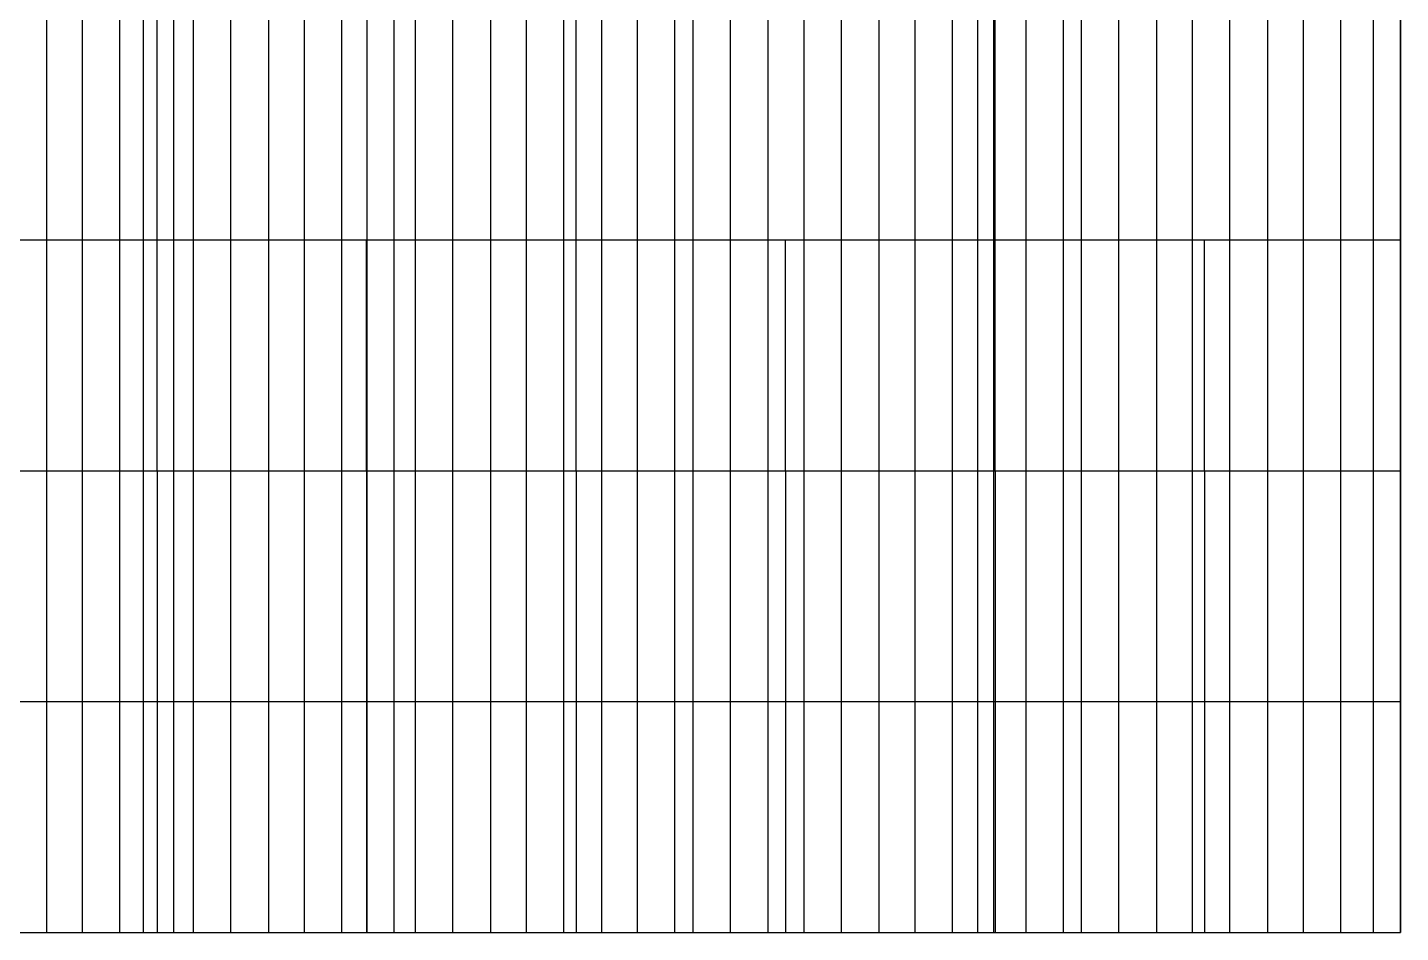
# Model space of a CAD drawing. Extents: x 0 to 304, y 106 to 158.
# Drawn here: x 265.18 to 303.52, y 106 to 131.28 of the extents above; entities that cross this region are included whole.
import ezdxf

# ---------------------------------------------------------------- set-up
doc = ezdxf.new("R2010")
doc.units = 0

msp = doc.modelspace()

# ---------------------------------------------------------------- linework, layer by layer
at = {"layer": 'main_merged'}
for p, q in [((263.85, 125.35, 4.8), (267.9, 125.35, 4.8)), ((263.85, 125.35, 9.6), (267.9, 125.35, 9.6)), ((263.85, 125.35, 14.4), (267.9, 125.35, 14.4)), ((275.55, 125.35, 4.8), (279.6, 125.35, 4.8)), ((275.55, 125.35, 9.6), (279.6, 125.35, 9.6)), ((275.55, 125.35, 14.4), (279.6, 125.35, 14.4)), ((287.25, 125.35, 4.8), (291.3, 125.35, 4.8)), ((287.25, 125.35, 9.6), (291.3, 125.35, 9.6)), ((287.25, 125.35, 14.4), (291.3, 125.35, 14.4)), ((298.95, 125.35, 4.8), (303.525, 125.35, 4.8)), ((298.95, 125.35, 9.6), (303.525, 125.35, 9.6)), ((298.95, 125.35, 14.4), (303.525, 125.35, 14.4)), ((263.85, 118.9, 4.8), (267.9, 118.9, 4.8)), ((263.85, 118.9, 9.6), (267.9, 118.9, 9.6)), ((263.85, 118.9, 14.4), (267.9, 118.9, 14.4)), ((275.55, 118.9, 4.8), (279.6, 118.9, 4.8)), ((275.55, 118.9, 9.6), (279.6, 118.9, 9.6)), ((275.55, 118.9, 14.4), (279.6, 118.9, 14.4)), ((287.25, 118.9, 4.8), (291.3, 118.9, 4.8)), ((287.25, 118.9, 9.6), (291.3, 118.9, 9.6)), ((287.25, 118.9, 14.4), (291.3, 118.9, 14.4)), ((298.95, 118.9, 4.8), (303.525, 118.9, 4.8)), ((298.95, 118.9, 9.6), (303.525, 118.9, 9.6)), ((298.95, 118.9, 14.4), (303.525, 118.9, 14.4)), ((263.85, 112.45, 4.8), (267.9, 112.45, 4.8)), ((263.85, 112.45, 9.6), (267.9, 112.45, 9.6)), ((263.85, 112.45, 14.4), (267.9, 112.45, 14.4)), ((275.55, 112.45, 4.8), (279.6, 112.45, 4.8)), ((275.55, 112.45, 9.6), (279.6, 112.45, 9.6)), ((275.55, 112.45, 14.4), (279.6, 112.45, 14.4)), ((287.25, 112.45, 4.8), (291.3, 112.45, 4.8)), ((287.25, 112.45, 9.6), (291.3, 112.45, 9.6)), ((287.25, 112.45, 14.4), (291.3, 112.45, 14.4)), ((298.95, 112.45, 4.8), (303.525, 112.45, 4.8)), ((298.95, 112.45, 9.6), (303.525, 112.45, 9.6)), ((298.95, 112.45, 14.4), (303.525, 112.45, 14.4)), ((263.85, 106, 4.8), (267.9, 106, 4.8)), ((263.85, 106, 9.6), (267.9, 106, 9.6)), ((263.85, 106, 14.4), (267.9, 106, 14.4)), ((275.55, 106, 4.8), (279.6, 106, 4.8)), ((275.55, 106, 9.6), (279.6, 106, 9.6)), ((275.55, 106, 14.4), (279.6, 106, 14.4)), ((287.25, 106, 4.8), (291.3, 106, 4.8)), ((287.25, 106, 9.6), (291.3, 106, 9.6)), ((287.25, 106, 14.4), (291.3, 106, 14.4)), ((298.95, 106, 4.8), (303.525, 106, 4.8)), ((298.95, 106, 9.6), (303.525, 106, 9.6)), ((298.95, 106, 14.4), (303.525, 106, 14.4))]:
    msp.add_line(p, q, dxfattribs=at)
at = {"layer": 'main_splited'}
for p, q in [((267.9, 125.35, 4.8), (268.8, 125.35, 4.8)), ((267.9, 125.35, 9.6), (268.8, 125.35, 9.6)), ((267.9, 125.35, 14.4), (268.8, 125.35, 14.4)), ((268.8, 125.35, 4.8), (274.65, 125.35, 4.8)), ((268.8, 125.35, 9.6), (274.65, 125.35, 9.6)), ((268.8, 125.35, 14.4), (274.65, 125.35, 14.4)), ((274.65, 125.35, 4.8), (275.55, 125.35, 4.8)), ((274.65, 125.35, 9.6), (275.55, 125.35, 9.6)), ((274.65, 125.35, 14.4), (275.55, 125.35, 14.4)), ((279.6, 125.35, 4.8), (280.5, 125.35, 4.8)), ((279.6, 125.35, 9.6), (280.5, 125.35, 9.6)), ((279.6, 125.35, 14.4), (280.5, 125.35, 14.4)), ((280.5, 125.35, 4.8), (286.35, 125.35, 4.8)), ((280.5, 125.35, 9.6), (286.35, 125.35, 9.6)), ((280.5, 125.35, 14.4), (286.35, 125.35, 14.4)), ((286.35, 125.35, 4.8), (287.25, 125.35, 4.8)), ((286.35, 125.35, 9.6), (287.25, 125.35, 9.6)), ((286.35, 125.35, 14.4), (287.25, 125.35, 14.4)), ((291.3, 125.35, 4.8), (292.2, 125.35, 4.8)), ((291.3, 125.35, 9.6), (292.2, 125.35, 9.6)), ((291.3, 125.35, 14.4), (292.2, 125.35, 14.4)), ((292.2, 125.35, 4.8), (298.05, 125.35, 4.8)), ((292.2, 125.35, 9.6), (298.05, 125.35, 9.6)), ((292.2, 125.35, 14.4), (298.05, 125.35, 14.4)), ((298.05, 125.35, 4.8), (298.95, 125.35, 4.8)), ((298.05, 125.35, 9.6), (298.95, 125.35, 9.6)), ((298.05, 125.35, 14.4), (298.95, 125.35, 14.4)), ((267.9, 118.9, 4.8), (268.8, 118.9, 4.8)), ((267.9, 118.9, 9.6), (268.8, 118.9, 9.6)), ((267.9, 118.9, 14.4), (268.8, 118.9, 14.4)), ((268.8, 118.9, 4.8), (274.65, 118.9, 4.8)), ((268.8, 118.9, 9.6), (274.65, 118.9, 9.6)), ((268.8, 118.9, 14.4), (274.65, 118.9, 14.4)), ((274.65, 118.9, 4.8), (275.55, 118.9, 4.8)), ((274.65, 118.9, 9.6), (275.55, 118.9, 9.6)), ((274.65, 118.9, 14.4), (275.55, 118.9, 14.4)), ((279.6, 118.9, 4.8), (280.5, 118.9, 4.8)), ((279.6, 118.9, 9.6), (280.5, 118.9, 9.6)), ((279.6, 118.9, 14.4), (280.5, 118.9, 14.4)), ((280.5, 118.9, 4.8), (286.35, 118.9, 4.8)), ((280.5, 118.9, 9.6), (286.35, 118.9, 9.6)), ((280.5, 118.9, 14.4), (286.35, 118.9, 14.4)), ((286.35, 118.9, 4.8), (287.25, 118.9, 4.8)), ((286.35, 118.9, 9.6), (287.25, 118.9, 9.6)), ((286.35, 118.9, 14.4), (287.25, 118.9, 14.4)), ((291.3, 118.9, 4.8), (292.2, 118.9, 4.8)), ((291.3, 118.9, 9.6), (292.2, 118.9, 9.6)), ((291.3, 118.9, 14.4), (292.2, 118.9, 14.4)), ((292.2, 118.9, 4.8), (298.05, 118.9, 4.8)), ((292.2, 118.9, 9.6), (298.05, 118.9, 9.6)), ((292.2, 118.9, 14.4), (298.05, 118.9, 14.4)), ((298.05, 118.9, 4.8), (298.95, 118.9, 4.8)), ((298.05, 118.9, 9.6), (298.95, 118.9, 9.6)), ((298.05, 118.9, 14.4), (298.95, 118.9, 14.4)), ((267.9, 112.45, 4.8), (268.8, 112.45, 4.8)), ((267.9, 112.45, 9.6), (268.8, 112.45, 9.6)), ((267.9, 112.45, 14.4), (268.8, 112.45, 14.4)), ((268.8, 112.45, 4.8), (274.65, 112.45, 4.8)), ((268.8, 112.45, 9.6), (274.65, 112.45, 9.6)), ((268.8, 112.45, 14.4), (274.65, 112.45, 14.4)), ((274.65, 112.45, 4.8), (275.55, 112.45, 4.8)), ((274.65, 112.45, 9.6), (275.55, 112.45, 9.6)), ((274.65, 112.45, 14.4), (275.55, 112.45, 14.4)), ((279.6, 112.45, 4.8), (280.5, 112.45, 4.8)), ((279.6, 112.45, 9.6), (280.5, 112.45, 9.6)), ((279.6, 112.45, 14.4), (280.5, 112.45, 14.4)), ((280.5, 112.45, 4.8), (286.35, 112.45, 4.8)), ((280.5, 112.45, 9.6), (286.35, 112.45, 9.6)), ((280.5, 112.45, 14.4), (286.35, 112.45, 14.4)), ((286.35, 112.45, 4.8), (287.25, 112.45, 4.8)), ((286.35, 112.45, 9.6), (287.25, 112.45, 9.6)), ((286.35, 112.45, 14.4), (287.25, 112.45, 14.4)), ((291.3, 112.45, 4.8), (292.2, 112.45, 4.8)), ((291.3, 112.45, 9.6), (292.2, 112.45, 9.6)), ((291.3, 112.45, 14.4), (292.2, 112.45, 14.4)), ((292.2, 112.45, 4.8), (298.05, 112.45, 4.8)), ((292.2, 112.45, 9.6), (298.05, 112.45, 9.6)), ((292.2, 112.45, 14.4), (298.05, 112.45, 14.4)), ((298.05, 112.45, 4.8), (298.95, 112.45, 4.8)), ((298.05, 112.45, 9.6), (298.95, 112.45, 9.6)), ((298.05, 112.45, 14.4), (298.95, 112.45, 14.4)), ((267.9, 106, 4.8), (268.8, 106, 4.8)), ((267.9, 106, 9.6), (268.8, 106, 9.6)), ((267.9, 106, 14.4), (268.8, 106, 14.4)), ((268.8, 106, 4.8), (274.65, 106, 4.8)), ((268.8, 106, 9.6), (274.65, 106, 9.6)), ((268.8, 106, 14.4), (274.65, 106, 14.4)), ((274.65, 106, 4.8), (275.55, 106, 4.8)), ((274.65, 106, 9.6), (275.55, 106, 9.6)), ((274.65, 106, 14.4), (275.55, 106, 14.4)), ((279.6, 106, 4.8), (280.5, 106, 4.8)), ((279.6, 106, 9.6), (280.5, 106, 9.6)), ((279.6, 106, 14.4), (280.5, 106, 14.4)), ((280.5, 106, 4.8), (286.35, 106, 4.8)), ((280.5, 106, 9.6), (286.35, 106, 9.6)), ((280.5, 106, 14.4), (286.35, 106, 14.4)), ((286.35, 106, 4.8), (287.25, 106, 4.8)), ((286.35, 106, 9.6), (287.25, 106, 9.6)), ((286.35, 106, 14.4), (287.25, 106, 14.4)), ((291.3, 106, 4.8), (292.2, 106, 4.8)), ((291.3, 106, 9.6), (292.2, 106, 9.6)), ((291.3, 106, 14.4), (292.2, 106, 14.4)), ((292.2, 106, 4.8), (298.05, 106, 4.8)), ((292.2, 106, 9.6), (298.05, 106, 9.6)), ((292.2, 106, 14.4), (298.05, 106, 14.4)), ((298.05, 106, 4.8), (298.95, 106, 4.8)), ((298.05, 106, 9.6), (298.95, 106, 9.6)), ((298.05, 106, 14.4), (298.95, 106, 14.4))]:
    msp.add_line(p, q, dxfattribs=at)
at = {"layer": 'RRO 200x300x6'}
for p, q in [((268.8, 125.35), (268.8, 125.35, 4.8)), ((268.8, 125.35, 4.8), (268.8, 125.35, 9.6)), ((268.8, 125.35, 9.6), (268.8, 125.35, 14.4)), ((274.65, 125.35), (274.65, 125.35, 4.8)), ((274.65, 125.35, 4.8), (274.65, 125.35, 9.6)), ((274.65, 125.35, 9.6), (274.65, 125.35, 14.4)), ((280.5, 125.35), (280.5, 125.35, 4.8)), ((280.5, 125.35, 4.8), (280.5, 125.35, 9.6)), ((280.5, 125.35, 9.6), (280.5, 125.35, 14.4)), ((286.35, 125.35), (286.35, 125.35, 4.8)), ((286.35, 125.35, 4.8), (286.35, 125.35, 9.6)), ((286.35, 125.35, 9.6), (286.35, 125.35, 14.4)), ((292.2, 125.35), (292.2, 125.35, 4.8)), ((292.2, 125.35, 4.8), (292.2, 125.35, 9.6)), ((292.2, 125.35, 9.6), (292.2, 125.35, 14.4)), ((298.05, 125.35), (298.05, 125.35, 4.8)), ((298.05, 125.35, 4.8), (298.05, 125.35, 9.6)), ((298.05, 125.35, 9.6), (298.05, 125.35, 14.4)), ((268.8, 118.9), (268.8, 118.9, 4.8)), ((268.8, 118.9, 4.8), (268.8, 118.9, 9.6)), ((268.8, 118.9, 9.6), (268.8, 118.9, 14.4)), ((274.65, 118.9), (274.65, 118.9, 4.8)), ((274.65, 118.9, 4.8), (274.65, 118.9, 9.6)), ((274.65, 118.9, 9.6), (274.65, 118.9, 14.4)), ((280.5, 118.9), (280.5, 118.9, 4.8)), ((280.5, 118.9, 4.8), (280.5, 118.9, 9.6)), ((280.5, 118.9, 9.6), (280.5, 118.9, 14.4)), ((286.35, 118.9), (286.35, 118.9, 4.8)), ((286.35, 118.9, 4.8), (286.35, 118.9, 9.6)), ((286.35, 118.9, 9.6), (286.35, 118.9, 14.4)), ((292.2, 118.9), (292.2, 118.9, 4.8)), ((292.2, 118.9, 4.8), (292.2, 118.9, 9.6)), ((292.2, 118.9, 9.6), (292.2, 118.9, 14.4)), ((298.05, 118.9), (298.05, 118.9, 4.8)), ((298.05, 118.9, 4.8), (298.05, 118.9, 9.6)), ((298.05, 118.9, 9.6), (298.05, 118.9, 14.4)), ((268.8, 112.45), (268.8, 112.45, 4.8)), ((268.8, 112.45, 4.8), (268.8, 112.45, 9.6)), ((268.8, 112.45, 9.6), (268.8, 112.45, 14.4)), ((274.65, 112.45), (274.65, 112.45, 4.8)), ((274.65, 112.45, 4.8), (274.65, 112.45, 9.6)), ((274.65, 112.45, 9.6), (274.65, 112.45, 14.4)), ((280.5, 112.45), (280.5, 112.45, 4.8)), ((280.5, 112.45, 4.8), (280.5, 112.45, 9.6)), ((280.5, 112.45, 9.6), (280.5, 112.45, 14.4)), ((286.35, 112.45), (286.35, 112.45, 4.8)), ((286.35, 112.45, 4.8), (286.35, 112.45, 9.6)), ((286.35, 112.45, 9.6), (286.35, 112.45, 14.4)), ((292.2, 112.45), (292.2, 112.45, 4.8)), ((292.2, 112.45, 4.8), (292.2, 112.45, 9.6)), ((292.2, 112.45, 9.6), (292.2, 112.45, 14.4)), ((298.05, 112.45), (298.05, 112.45, 4.8)), ((298.05, 112.45, 4.8), (298.05, 112.45, 9.6)), ((298.05, 112.45, 9.6), (298.05, 112.45, 14.4)), ((268.8, 106), (268.8, 106, 4.8)), ((268.8, 106, 4.8), (268.8, 106, 9.6)), ((268.8, 106, 9.6), (268.8, 106, 14.4)), ((274.65, 106), (274.65, 106, 4.8)), ((274.65, 106, 4.8), (274.65, 106, 9.6)), ((274.65, 106, 9.6), (274.65, 106, 14.4)), ((280.5, 106), (280.5, 106, 4.8)), ((280.5, 106, 4.8), (280.5, 106, 9.6)), ((280.5, 106, 9.6), (280.5, 106, 14.4)), ((286.35, 106), (286.35, 106, 4.8)), ((286.35, 106, 4.8), (286.35, 106, 9.6)), ((286.35, 106, 9.6), (286.35, 106, 14.4)), ((292.2, 106), (292.2, 106, 4.8)), ((292.2, 106, 4.8), (292.2, 106, 9.6)), ((292.2, 106, 9.6), (292.2, 106, 14.4)), ((298.05, 106), (298.05, 106, 4.8)), ((298.05, 106, 4.8), (298.05, 106, 9.6)), ((298.05, 106, 9.6), (298.05, 106, 14.4))]:
    msp.add_line(p, q, dxfattribs=at)
at = {"layer": 'RRO200x200x6'}
for p, q in [((303.525, 125.35), (303.525, 125.35, 4.8)), ((303.525, 125.35, 4.8), (303.525, 125.35, 9.6)), ((303.525, 125.35, 9.6), (303.525, 125.35, 14.4)), ((303.525, 118.9), (303.525, 118.9, 4.8)), ((303.525, 118.9, 4.8), (303.525, 118.9, 9.6)), ((303.525, 118.9, 9.6), (303.525, 118.9, 14.4)), ((303.525, 112.45), (303.525, 112.45, 4.8)), ((303.525, 112.45, 4.8), (303.525, 112.45, 9.6)), ((303.525, 112.45, 9.6), (303.525, 112.45, 14.4)), ((303.525, 106), (303.525, 106, 4.8)), ((303.525, 106, 4.8), (303.525, 106, 9.6)), ((303.525, 106, 9.6), (303.525, 106, 14.4))]:
    msp.add_line(p, q, dxfattribs=at)
at = {"layer": 'secondary'}
for p, q in [((265.71, 131.8, 4.8), (265.71, 125.35, 4.8)), ((265.71, 131.8, 9.6), (265.71, 125.35, 9.6)), ((265.71, 131.8, 14.4), (265.71, 125.35, 14.4)), ((266.71, 131.8, 4.8), (266.71, 125.35, 4.8)), ((266.71, 131.8, 9.6), (266.71, 125.35, 9.6)), ((266.71, 131.8, 14.4), (266.71, 125.35, 14.4)), ((267.75, 131.8, 4.8), (267.75, 125.35, 4.8)), ((267.75, 131.8, 9.6), (267.75, 125.35, 9.6)), ((267.75, 131.8, 14.4), (267.75, 125.35, 14.4)), ((268.41, 131.8, 4.8), (268.41, 125.35, 4.8)), ((268.41, 131.8, 9.6), (268.41, 125.35, 9.6)), ((268.41, 131.8, 14.4), (268.41, 125.35, 14.4)), ((269.26, 131.8, 4.8), (269.26, 125.35, 4.8)), ((269.26, 131.8, 9.6), (269.26, 125.35, 9.6)), ((269.26, 131.8, 14.4), (269.26, 125.35, 14.4)), ((269.81, 131.8, 4.8), (269.81, 125.35, 4.8)), ((269.81, 131.8, 9.6), (269.81, 125.35, 9.6)), ((269.81, 131.8, 14.4), (269.81, 125.35, 14.4)), ((270.85, 131.8, 4.8), (270.85, 125.35, 4.8)), ((270.85, 131.8, 9.6), (270.85, 125.35, 9.6)), ((270.85, 131.8, 14.4), (270.85, 125.35, 14.4)), ((271.91, 131.8, 4.8), (271.91, 125.35, 4.8)), ((271.91, 131.8, 9.6), (271.91, 125.35, 9.6)), ((271.91, 131.8, 14.4), (271.91, 125.35, 14.4)), ((272.91, 131.8, 4.8), (272.91, 125.35, 4.8)), ((272.91, 131.8, 9.6), (272.91, 125.35, 9.6)), ((272.91, 131.8, 14.4), (272.91, 125.35, 14.4)), ((273.95, 131.8, 4.8), (273.95, 125.35, 4.8)), ((273.95, 131.8, 9.6), (273.95, 125.35, 9.6)), ((273.95, 131.8, 14.4), (273.95, 125.35, 14.4)), ((274.66, 131.8, 4.8), (274.66, 125.35, 4.8)), ((274.66, 131.8, 9.6), (274.66, 125.35, 9.6)), ((274.66, 131.8, 14.4), (274.66, 125.35, 14.4)), ((275.41, 131.8, 4.8), (275.41, 125.35, 4.8)), ((275.41, 131.8, 9.6), (275.41, 125.35, 9.6)), ((275.41, 131.8, 14.4), (275.41, 125.35, 14.4)), ((276.01, 131.8, 4.8), (276.01, 125.35, 4.8)), ((276.01, 131.8, 9.6), (276.01, 125.35, 9.6)), ((276.01, 131.8, 14.4), (276.01, 125.35, 14.4)), ((277.05, 131.8, 4.8), (277.05, 125.35, 4.8)), ((277.05, 131.8, 9.6), (277.05, 125.35, 9.6)), ((277.05, 131.8, 14.4), (277.05, 125.35, 14.4)), ((278.11, 131.8, 4.8), (278.11, 125.35, 4.8)), ((278.11, 131.8, 9.6), (278.11, 125.35, 9.6)), ((278.11, 131.8, 14.4), (278.11, 125.35, 14.4)), ((279.11, 131.8, 4.8), (279.11, 125.35, 4.8)), ((279.11, 131.8, 9.6), (279.11, 125.35, 9.6)), ((279.11, 131.8, 14.4), (279.11, 125.35, 14.4)), ((280.15, 131.8, 4.8), (280.15, 125.35, 4.8)), ((280.15, 131.8, 9.6), (280.15, 125.35, 9.6)), ((280.15, 131.8, 14.4), (280.15, 125.35, 14.4)), ((281.21, 131.8, 4.8), (281.21, 125.35, 4.8)), ((281.21, 131.8, 9.6), (281.21, 125.35, 9.6)), ((281.21, 131.8, 14.4), (281.21, 125.35, 14.4)), ((282.21, 131.8, 4.8), (282.21, 125.35, 4.8)), ((282.21, 131.8, 9.6), (282.21, 125.35, 9.6)), ((282.21, 131.8, 14.4), (282.21, 125.35, 14.4)), ((283.25, 131.8, 4.8), (283.25, 125.35, 4.8)), ((283.25, 131.8, 9.6), (283.25, 125.35, 9.6)), ((283.25, 131.8, 14.4), (283.25, 125.35, 14.4)), ((283.76, 131.8, 4.8), (283.76, 125.35, 4.8)), ((283.76, 131.8, 9.6), (283.76, 125.35, 9.6)), ((283.76, 131.8, 14.4), (283.76, 125.35, 14.4)), ((284.8, 131.8, 4.8), (284.8, 125.35, 4.8)), ((284.8, 131.8, 9.6), (284.8, 125.35, 9.6)), ((284.8, 131.8, 14.4), (284.8, 125.35, 14.4)), ((285.86, 131.8, 4.8), (285.86, 125.35, 4.8)), ((285.86, 131.8, 9.6), (285.86, 125.35, 9.6)), ((285.86, 131.8, 14.4), (285.86, 125.35, 14.4)), ((286.86, 131.8, 4.8), (286.86, 125.35, 4.8)), ((286.86, 131.8, 9.6), (286.86, 125.35, 9.6)), ((286.86, 131.8, 14.4), (286.86, 125.35, 14.4)), ((287.9, 131.8, 4.8), (287.9, 125.35, 4.8)), ((287.9, 131.8, 9.6), (287.9, 125.35, 9.6)), ((287.9, 131.8, 14.4), (287.9, 125.35, 14.4)), ((288.96, 131.8, 4.8), (288.96, 125.35, 4.8)), ((288.96, 131.8, 9.6), (288.96, 125.35, 9.6)), ((288.96, 131.8, 14.4), (288.96, 125.35, 14.4)), ((289.96, 131.8, 4.8), (289.96, 125.35, 4.8)), ((289.96, 131.8, 9.6), (289.96, 125.35, 9.6)), ((289.96, 131.8, 14.4), (289.96, 125.35, 14.4)), ((291, 131.8, 4.8), (291, 125.35, 4.8)), ((291, 131.8, 9.6), (291, 125.35, 9.6)), ((291, 131.8, 14.4), (291, 125.35, 14.4)), ((291.71, 131.8, 4.8), (291.71, 125.35, 4.8)), ((291.71, 131.8, 9.6), (291.71, 125.35, 9.6)), ((291.71, 131.8, 14.4), (291.71, 125.35, 14.4)), ((292.16, 131.8, 4.8), (292.16, 125.35, 4.8)), ((292.16, 131.8, 9.6), (292.16, 125.35, 9.6)), ((292.16, 131.8, 14.4), (292.16, 125.35, 14.4)), ((293.06, 131.8, 4.8), (293.06, 125.35, 4.8)), ((293.06, 131.8, 9.6), (293.06, 125.35, 9.6)), ((293.06, 131.8, 14.4), (293.06, 125.35, 14.4)), ((294.1, 131.8, 4.8), (294.1, 125.35, 4.8)), ((294.1, 131.8, 9.6), (294.1, 125.35, 9.6)), ((294.1, 131.8, 14.4), (294.1, 125.35, 14.4)), ((294.61, 131.8, 4.8), (294.61, 125.35, 4.8)), ((294.61, 131.8, 9.6), (294.61, 125.35, 9.6)), ((294.61, 131.8, 14.4), (294.61, 125.35, 14.4)), ((295.65, 131.8, 4.8), (295.65, 125.35, 4.8)), ((295.65, 131.8, 9.6), (295.65, 125.35, 9.6)), ((295.65, 131.8, 14.4), (295.65, 125.35, 14.4)), ((296.71, 131.8, 4.8), (296.71, 125.35, 4.8)), ((296.71, 131.8, 9.6), (296.71, 125.35, 9.6)), ((296.71, 131.8, 14.4), (296.71, 125.35, 14.4)), ((297.71, 131.8, 4.8), (297.71, 125.35, 4.8)), ((297.71, 131.8, 9.6), (297.71, 125.35, 9.6)), ((297.71, 131.8, 14.4), (297.71, 125.35, 14.4)), ((298.75, 131.8, 4.8), (298.75, 125.35, 4.8)), ((298.75, 131.8, 9.6), (298.75, 125.35, 9.6)), ((298.75, 131.8, 14.4), (298.75, 125.35, 14.4)), ((299.81, 131.8, 4.8), (299.81, 125.35, 4.8)), ((299.81, 131.8, 9.6), (299.81, 125.35, 9.6)), ((299.81, 131.8, 14.4), (299.81, 125.35, 14.4)), ((300.81, 131.8, 4.8), (300.81, 125.35, 4.8)), ((300.81, 131.8, 9.6), (300.81, 125.35, 9.6)), ((300.81, 131.8, 14.4), (300.81, 125.35, 14.4)), ((301.85, 131.8, 4.8), (301.85, 125.35, 4.8)), ((301.85, 131.8, 9.6), (301.85, 125.35, 9.6)), ((301.85, 131.8, 14.4), (301.85, 125.35, 14.4)), ((302.76, 131.8, 4.8), (302.76, 125.35, 4.8)), ((302.76, 131.8, 9.6), (302.76, 125.35, 9.6)), ((302.76, 131.8, 14.4), (302.76, 125.35, 14.4)), ((303.525, 131.8, 4.8), (303.525, 125.35, 4.8)), ((303.525, 131.8, 9.6), (303.525, 125.35, 9.6)), ((303.525, 131.8, 14.4), (303.525, 125.35, 14.4)), ((265.71, 125.35, 4.8), (265.71, 118.9, 4.8)), ((265.71, 125.35, 9.6), (265.71, 118.9, 9.6)), ((265.71, 125.35, 14.4), (265.71, 118.9, 14.4)), ((266.71, 125.35, 4.8), (266.71, 118.9, 4.8)), ((266.71, 125.35, 9.6), (266.71, 118.9, 9.6)), ((266.71, 125.35, 14.4), (266.71, 118.9, 14.4)), ((267.75, 125.35, 4.8), (267.75, 118.9, 4.8)), ((267.75, 125.35, 9.6), (267.75, 118.9, 9.6)), ((267.75, 125.35, 14.4), (267.75, 118.9, 14.4)), ((268.41, 125.35, 4.8), (268.41, 118.9, 4.8)), ((268.41, 125.35, 9.6), (268.41, 118.9, 9.6)), ((268.41, 125.35, 14.4), (268.41, 118.9, 14.4)), ((269.26, 125.35, 4.8), (269.26, 118.9, 4.8)), ((269.26, 125.35, 9.6), (269.26, 118.9, 9.6)), ((269.26, 125.35, 14.4), (269.26, 118.9, 14.4)), ((269.81, 125.35, 4.8), (269.81, 118.9, 4.8)), ((269.81, 125.35, 9.6), (269.81, 118.9, 9.6)), ((269.81, 125.35, 14.4), (269.81, 118.9, 14.4)), ((270.85, 125.35, 4.8), (270.85, 118.9, 4.8)), ((270.85, 125.35, 9.6), (270.85, 118.9, 9.6)), ((270.85, 125.35, 14.4), (270.85, 118.9, 14.4)), ((271.91, 125.35, 4.8), (271.91, 118.9, 4.8)), ((271.91, 125.35, 9.6), (271.91, 118.9, 9.6)), ((271.91, 125.35, 14.4), (271.91, 118.9, 14.4)), ((272.91, 125.35, 4.8), (272.91, 118.9, 4.8)), ((272.91, 125.35, 9.6), (272.91, 118.9, 9.6)), ((272.91, 125.35, 14.4), (272.91, 118.9, 14.4)), ((273.95, 125.35, 4.8), (273.95, 118.9, 4.8)), ((273.95, 125.35, 9.6), (273.95, 118.9, 9.6)), ((273.95, 125.35, 14.4), (273.95, 118.9, 14.4)), ((274.66, 125.35, 4.8), (274.66, 118.9, 4.8)), ((274.66, 125.35, 9.6), (274.66, 118.9, 9.6)), ((274.66, 125.35, 14.4), (274.66, 118.9, 14.4)), ((275.41, 125.35, 4.8), (275.41, 118.9, 4.8)), ((275.41, 125.35, 9.6), (275.41, 118.9, 9.6)), ((275.41, 125.35, 14.4), (275.41, 118.9, 14.4)), ((276.01, 125.35, 4.8), (276.01, 118.9, 4.8)), ((276.01, 125.35, 9.6), (276.01, 118.9, 9.6)), ((276.01, 125.35, 14.4), (276.01, 118.9, 14.4)), ((277.05, 125.35, 4.8), (277.05, 118.9, 4.8)), ((277.05, 125.35, 9.6), (277.05, 118.9, 9.6)), ((277.05, 125.35, 14.4), (277.05, 118.9, 14.4)), ((278.11, 125.35, 4.8), (278.11, 118.9, 4.8)), ((278.11, 125.35, 9.6), (278.11, 118.9, 9.6)), ((278.11, 125.35, 14.4), (278.11, 118.9, 14.4)), ((279.11, 125.35, 4.8), (279.11, 118.9, 4.8)), ((279.11, 125.35, 9.6), (279.11, 118.9, 9.6)), ((279.11, 125.35, 14.4), (279.11, 118.9, 14.4)), ((280.15, 125.35, 4.8), (280.15, 118.9, 4.8)), ((280.15, 125.35, 9.6), (280.15, 118.9, 9.6)), ((280.15, 125.35, 14.4), (280.15, 118.9, 14.4)), ((281.21, 125.35, 4.8), (281.21, 118.9, 4.8)), ((281.21, 125.35, 9.6), (281.21, 118.9, 9.6)), ((281.21, 125.35, 14.4), (281.21, 118.9, 14.4)), ((282.21, 125.35, 4.8), (282.21, 118.9, 4.8)), ((282.21, 125.35, 9.6), (282.21, 118.9, 9.6)), ((282.21, 125.35, 14.4), (282.21, 118.9, 14.4)), ((283.25, 125.35, 4.8), (283.25, 118.9, 4.8)), ((283.25, 125.35, 9.6), (283.25, 118.9, 9.6)), ((283.25, 125.35, 14.4), (283.25, 118.9, 14.4)), ((283.76, 125.35, 4.8), (283.76, 118.9, 4.8)), ((283.76, 125.35, 9.6), (283.76, 118.9, 9.6)), ((283.76, 125.35, 14.4), (283.76, 118.9, 14.4)), ((284.8, 125.35, 4.8), (284.8, 118.9, 4.8)), ((284.8, 125.35, 9.6), (284.8, 118.9, 9.6)), ((284.8, 125.35, 14.4), (284.8, 118.9, 14.4)), ((285.86, 125.35, 4.8), (285.86, 118.9, 4.8)), ((285.86, 125.35, 9.6), (285.86, 118.9, 9.6)), ((285.86, 125.35, 14.4), (285.86, 118.9, 14.4)), ((286.86, 125.35, 4.8), (286.86, 118.9, 4.8)), ((286.86, 125.35, 9.6), (286.86, 118.9, 9.6)), ((286.86, 125.35, 14.4), (286.86, 118.9, 14.4)), ((287.9, 125.35, 4.8), (287.9, 118.9, 4.8)), ((287.9, 125.35, 9.6), (287.9, 118.9, 9.6)), ((287.9, 125.35, 14.4), (287.9, 118.9, 14.4)), ((288.96, 125.35, 4.8), (288.96, 118.9, 4.8)), ((288.96, 125.35, 9.6), (288.96, 118.9, 9.6)), ((288.96, 125.35, 14.4), (288.96, 118.9, 14.4)), ((289.96, 125.35, 4.8), (289.96, 118.9, 4.8)), ((289.96, 125.35, 9.6), (289.96, 118.9, 9.6)), ((289.96, 125.35, 14.4), (289.96, 118.9, 14.4)), ((291, 125.35, 4.8), (291, 118.9, 4.8)), ((291, 125.35, 9.6), (291, 118.9, 9.6)), ((291, 125.35, 14.4), (291, 118.9, 14.4)), ((291.71, 125.35, 4.8), (291.71, 118.9, 4.8)), ((291.71, 125.35, 9.6), (291.71, 118.9, 9.6)), ((291.71, 125.35, 14.4), (291.71, 118.9, 14.4)), ((292.16, 125.35, 4.8), (292.16, 118.9, 4.8)), ((292.16, 125.35, 9.6), (292.16, 118.9, 9.6)), ((292.16, 125.35, 14.4), (292.16, 118.9, 14.4)), ((293.06, 125.35, 4.8), (293.06, 118.9, 4.8)), ((293.06, 125.35, 9.6), (293.06, 118.9, 9.6)), ((293.06, 125.35, 14.4), (293.06, 118.9, 14.4)), ((294.1, 125.35, 4.8), (294.1, 118.9, 4.8)), ((294.1, 125.35, 9.6), (294.1, 118.9, 9.6)), ((294.1, 125.35, 14.4), (294.1, 118.9, 14.4)), ((294.61, 125.35, 4.8), (294.61, 118.9, 4.8)), ((294.61, 125.35, 9.6), (294.61, 118.9, 9.6)), ((294.61, 125.35, 14.4), (294.61, 118.9, 14.4)), ((295.65, 125.35, 4.8), (295.65, 118.9, 4.8)), ((295.65, 125.35, 9.6), (295.65, 118.9, 9.6)), ((295.65, 125.35, 14.4), (295.65, 118.9, 14.4)), ((296.71, 125.35, 4.8), (296.71, 118.9, 4.8)), ((296.71, 125.35, 9.6), (296.71, 118.9, 9.6)), ((296.71, 125.35, 14.4), (296.71, 118.9, 14.4)), ((297.71, 125.35, 4.8), (297.71, 118.9, 4.8)), ((297.71, 125.35, 9.6), (297.71, 118.9, 9.6)), ((297.71, 125.35, 14.4), (297.71, 118.9, 14.4)), ((298.75, 125.35, 4.8), (298.75, 118.9, 4.8)), ((298.75, 125.35, 9.6), (298.75, 118.9, 9.6)), ((298.75, 125.35, 14.4), (298.75, 118.9, 14.4)), ((299.81, 125.35, 4.8), (299.81, 118.9, 4.8)), ((299.81, 125.35, 9.6), (299.81, 118.9, 9.6)), ((299.81, 125.35, 14.4), (299.81, 118.9, 14.4)), ((300.81, 125.35, 4.8), (300.81, 118.9, 4.8)), ((300.81, 125.35, 9.6), (300.81, 118.9, 9.6)), ((300.81, 125.35, 14.4), (300.81, 118.9, 14.4)), ((301.85, 125.35, 4.8), (301.85, 118.9, 4.8)), ((301.85, 125.35, 9.6), (301.85, 118.9, 9.6)), ((301.85, 125.35, 14.4), (301.85, 118.9, 14.4)), ((302.76, 125.35, 4.8), (302.76, 118.9, 4.8)), ((302.76, 125.35, 9.6), (302.76, 118.9, 9.6)), ((302.76, 125.35, 14.4), (302.76, 118.9, 14.4)), ((303.525, 125.35, 4.8), (303.525, 118.9, 4.8)), ((303.525, 125.35, 9.6), (303.525, 118.9, 9.6)), ((303.525, 125.35, 14.4), (303.525, 118.9, 14.4)), ((265.71, 118.9, 4.8), (265.71, 112.45, 4.8)), ((265.71, 118.9, 9.6), (265.71, 112.45, 9.6)), ((265.71, 118.9, 14.4), (265.71, 112.45, 14.4)), ((266.71, 118.9, 4.8), (266.71, 112.45, 4.8)), ((266.71, 118.9, 9.6), (266.71, 112.45, 9.6)), ((266.71, 118.9, 14.4), (266.71, 112.45, 14.4)), ((267.75, 118.9, 4.8), (267.75, 112.45, 4.8)), ((267.75, 118.9, 9.6), (267.75, 112.45, 9.6)), ((267.75, 118.9, 14.4), (267.75, 112.45, 14.4)), ((268.41, 118.9, 4.8), (268.41, 112.45, 4.8)), ((268.41, 118.9, 9.6), (268.41, 112.45, 9.6)), ((268.41, 118.9, 14.4), (268.41, 112.45, 14.4)), ((269.26, 118.9, 4.8), (269.26, 112.45, 4.8)), ((269.26, 118.9, 9.6), (269.26, 112.45, 9.6)), ((269.26, 118.9, 14.4), (269.26, 112.45, 14.4)), ((269.81, 118.9, 4.8), (269.81, 112.45, 4.8)), ((269.81, 118.9, 9.6), (269.81, 112.45, 9.6)), ((269.81, 118.9, 14.4), (269.81, 112.45, 14.4)), ((270.85, 118.9, 4.8), (270.85, 112.45, 4.8)), ((270.85, 118.9, 9.6), (270.85, 112.45, 9.6)), ((270.85, 118.9, 14.4), (270.85, 112.45, 14.4)), ((271.91, 118.9, 4.8), (271.91, 112.45, 4.8)), ((271.91, 118.9, 9.6), (271.91, 112.45, 9.6)), ((271.91, 118.9, 14.4), (271.91, 112.45, 14.4)), ((272.91, 118.9, 4.8), (272.91, 112.45, 4.8)), ((272.91, 118.9, 9.6), (272.91, 112.45, 9.6)), ((272.91, 118.9, 14.4), (272.91, 112.45, 14.4)), ((273.95, 118.9, 4.8), (273.95, 112.45, 4.8)), ((273.95, 118.9, 9.6), (273.95, 112.45, 9.6)), ((273.95, 118.9, 14.4), (273.95, 112.45, 14.4)), ((274.66, 118.9, 4.8), (274.66, 112.45, 4.8)), ((274.66, 118.9, 9.6), (274.66, 112.45, 9.6)), ((274.66, 118.9, 14.4), (274.66, 112.45, 14.4)), ((275.41, 118.9, 4.8), (275.41, 112.45, 4.8)), ((275.41, 118.9, 9.6), (275.41, 112.45, 9.6)), ((275.41, 118.9, 14.4), (275.41, 112.45, 14.4)), ((276.01, 118.9, 4.8), (276.01, 112.45, 4.8)), ((276.01, 118.9, 9.6), (276.01, 112.45, 9.6)), ((276.01, 118.9, 14.4), (276.01, 112.45, 14.4)), ((277.05, 118.9, 4.8), (277.05, 112.45, 4.8)), ((277.05, 118.9, 9.6), (277.05, 112.45, 9.6)), ((277.05, 118.9, 14.4), (277.05, 112.45, 14.4)), ((278.11, 118.9, 4.8), (278.11, 112.45, 4.8)), ((278.11, 118.9, 9.6), (278.11, 112.45, 9.6)), ((278.11, 118.9, 14.4), (278.11, 112.45, 14.4)), ((279.11, 118.9, 4.8), (279.11, 112.45, 4.8)), ((279.11, 118.9, 9.6), (279.11, 112.45, 9.6)), ((279.11, 118.9, 14.4), (279.11, 112.45, 14.4)), ((280.15, 118.9, 4.8), (280.15, 112.45, 4.8)), ((280.15, 118.9, 9.6), (280.15, 112.45, 9.6)), ((280.15, 118.9, 14.4), (280.15, 112.45, 14.4)), ((281.21, 118.9, 4.8), (281.21, 112.45, 4.8)), ((281.21, 118.9, 9.6), (281.21, 112.45, 9.6)), ((281.21, 118.9, 14.4), (281.21, 112.45, 14.4)), ((282.21, 118.9, 4.8), (282.21, 112.45, 4.8)), ((282.21, 118.9, 9.6), (282.21, 112.45, 9.6)), ((282.21, 118.9, 14.4), (282.21, 112.45, 14.4)), ((283.25, 118.9, 4.8), (283.25, 112.45, 4.8)), ((283.25, 118.9, 9.6), (283.25, 112.45, 9.6)), ((283.25, 118.9, 14.4), (283.25, 112.45, 14.4)), ((283.76, 118.9, 4.8), (283.76, 112.45, 4.8)), ((283.76, 118.9, 9.6), (283.76, 112.45, 9.6)), ((283.76, 118.9, 14.4), (283.76, 112.45, 14.4)), ((284.8, 118.9, 4.8), (284.8, 112.45, 4.8)), ((284.8, 118.9, 9.6), (284.8, 112.45, 9.6)), ((284.8, 118.9, 14.4), (284.8, 112.45, 14.4)), ((285.86, 118.9, 4.8), (285.86, 112.45, 4.8)), ((285.86, 118.9, 9.6), (285.86, 112.45, 9.6)), ((285.86, 118.9, 14.4), (285.86, 112.45, 14.4)), ((286.86, 118.9, 4.8), (286.86, 112.45, 4.8)), ((286.86, 118.9, 9.6), (286.86, 112.45, 9.6)), ((286.86, 118.9, 14.4), (286.86, 112.45, 14.4)), ((287.9, 118.9, 4.8), (287.9, 112.45, 4.8)), ((287.9, 118.9, 9.6), (287.9, 112.45, 9.6)), ((287.9, 118.9, 14.4), (287.9, 112.45, 14.4)), ((288.96, 118.9, 4.8), (288.96, 112.45, 4.8)), ((288.96, 118.9, 9.6), (288.96, 112.45, 9.6)), ((288.96, 118.9, 14.4), (288.96, 112.45, 14.4)), ((289.96, 118.9, 4.8), (289.96, 112.45, 4.8)), ((289.96, 118.9, 9.6), (289.96, 112.45, 9.6)), ((289.96, 118.9, 14.4), (289.96, 112.45, 14.4)), ((291, 118.9, 4.8), (291, 112.45, 4.8)), ((291, 118.9, 9.6), (291, 112.45, 9.6)), ((291, 118.9, 14.4), (291, 112.45, 14.4)), ((291.71, 118.9, 4.8), (291.71, 112.45, 4.8)), ((291.71, 118.9, 9.6), (291.71, 112.45, 9.6)), ((291.71, 118.9, 14.4), (291.71, 112.45, 14.4)), ((292.16, 118.9, 4.8), (292.16, 112.45, 4.8)), ((292.16, 118.9, 9.6), (292.16, 112.45, 9.6)), ((292.16, 118.9, 14.4), (292.16, 112.45, 14.4)), ((293.06, 118.9, 4.8), (293.06, 112.45, 4.8)), ((293.06, 118.9, 9.6), (293.06, 112.45, 9.6)), ((293.06, 118.9, 14.4), (293.06, 112.45, 14.4)), ((294.1, 118.9, 4.8), (294.1, 112.45, 4.8)), ((294.1, 118.9, 9.6), (294.1, 112.45, 9.6)), ((294.1, 118.9, 14.4), (294.1, 112.45, 14.4)), ((294.61, 118.9, 4.8), (294.61, 112.45, 4.8)), ((294.61, 118.9, 9.6), (294.61, 112.45, 9.6)), ((294.61, 118.9, 14.4), (294.61, 112.45, 14.4)), ((295.65, 118.9, 4.8), (295.65, 112.45, 4.8)), ((295.65, 118.9, 9.6), (295.65, 112.45, 9.6)), ((295.65, 118.9, 14.4), (295.65, 112.45, 14.4)), ((296.71, 118.9, 4.8), (296.71, 112.45, 4.8)), ((296.71, 118.9, 9.6), (296.71, 112.45, 9.6)), ((296.71, 118.9, 14.4), (296.71, 112.45, 14.4)), ((297.71, 118.9, 4.8), (297.71, 112.45, 4.8)), ((297.71, 118.9, 9.6), (297.71, 112.45, 9.6)), ((297.71, 118.9, 14.4), (297.71, 112.45, 14.4)), ((298.75, 118.9, 4.8), (298.75, 112.45, 4.8)), ((298.75, 118.9, 9.6), (298.75, 112.45, 9.6)), ((298.75, 118.9, 14.4), (298.75, 112.45, 14.4)), ((299.81, 118.9, 4.8), (299.81, 112.45, 4.8)), ((299.81, 118.9, 9.6), (299.81, 112.45, 9.6)), ((299.81, 118.9, 14.4), (299.81, 112.45, 14.4)), ((300.81, 118.9, 4.8), (300.81, 112.45, 4.8)), ((300.81, 118.9, 9.6), (300.81, 112.45, 9.6)), ((300.81, 118.9, 14.4), (300.81, 112.45, 14.4)), ((301.85, 118.9, 4.8), (301.85, 112.45, 4.8)), ((301.85, 118.9, 9.6), (301.85, 112.45, 9.6)), ((301.85, 118.9, 14.4), (301.85, 112.45, 14.4)), ((302.76, 118.9, 4.8), (302.76, 112.45, 4.8)), ((302.76, 118.9, 9.6), (302.76, 112.45, 9.6)), ((302.76, 118.9, 14.4), (302.76, 112.45, 14.4)), ((303.525, 118.9, 4.8), (303.525, 112.45, 4.8)), ((303.525, 118.9, 9.6), (303.525, 112.45, 9.6)), ((303.525, 118.9, 14.4), (303.525, 112.45, 14.4)), ((265.71, 112.45, 4.8), (265.71, 106, 4.8)), ((265.71, 112.45, 9.6), (265.71, 106, 9.6)), ((265.71, 112.45, 14.4), (265.71, 106, 14.4)), ((266.71, 112.45, 4.8), (266.71, 106, 4.8)), ((266.71, 112.45, 9.6), (266.71, 106, 9.6)), ((266.71, 112.45, 14.4), (266.71, 106, 14.4)), ((267.75, 112.45, 4.8), (267.75, 106, 4.8)), ((267.75, 112.45, 9.6), (267.75, 106, 9.6)), ((267.75, 112.45, 14.4), (267.75, 106, 14.4)), ((268.41, 112.45, 4.8), (268.41, 106, 4.8)), ((268.41, 112.45, 9.6), (268.41, 106, 9.6)), ((268.41, 112.45, 14.4), (268.41, 106, 14.4)), ((269.26, 112.45, 4.8), (269.26, 106, 4.8)), ((269.26, 112.45, 9.6), (269.26, 106, 9.6)), ((269.26, 112.45, 14.4), (269.26, 106, 14.4)), ((269.81, 112.45, 4.8), (269.81, 106, 4.8)), ((269.81, 112.45, 9.6), (269.81, 106, 9.6)), ((269.81, 112.45, 14.4), (269.81, 106, 14.4)), ((270.85, 112.45, 4.8), (270.85, 106, 4.8)), ((270.85, 112.45, 9.6), (270.85, 106, 9.6)), ((270.85, 112.45, 14.4), (270.85, 106, 14.4)), ((271.91, 112.45, 4.8), (271.91, 106, 4.8)), ((271.91, 112.45, 9.6), (271.91, 106, 9.6)), ((271.91, 112.45, 14.4), (271.91, 106, 14.4)), ((272.91, 112.45, 4.8), (272.91, 106, 4.8)), ((272.91, 112.45, 9.6), (272.91, 106, 9.6)), ((272.91, 112.45, 14.4), (272.91, 106, 14.4)), ((273.95, 112.45, 4.8), (273.95, 106, 4.8)), ((273.95, 112.45, 9.6), (273.95, 106, 9.6)), ((273.95, 112.45, 14.4), (273.95, 106, 14.4)), ((274.66, 112.45, 4.8), (274.66, 106, 4.8)), ((274.66, 112.45, 9.6), (274.66, 106, 9.6)), ((274.66, 112.45, 14.4), (274.66, 106, 14.4)), ((275.41, 112.45, 4.8), (275.41, 106, 4.8)), ((275.41, 112.45, 9.6), (275.41, 106, 9.6)), ((275.41, 112.45, 14.4), (275.41, 106, 14.4)), ((276.01, 112.45, 4.8), (276.01, 106, 4.8)), ((276.01, 112.45, 9.6), (276.01, 106, 9.6)), ((276.01, 112.45, 14.4), (276.01, 106, 14.4)), ((277.05, 112.45, 4.8), (277.05, 106, 4.8)), ((277.05, 112.45, 9.6), (277.05, 106, 9.6)), ((277.05, 112.45, 14.4), (277.05, 106, 14.4)), ((278.11, 112.45, 4.8), (278.11, 106, 4.8)), ((278.11, 112.45, 9.6), (278.11, 106, 9.6)), ((278.11, 112.45, 14.4), (278.11, 106, 14.4)), ((279.11, 112.45, 4.8), (279.11, 106, 4.8)), ((279.11, 112.45, 9.6), (279.11, 106, 9.6)), ((279.11, 112.45, 14.4), (279.11, 106, 14.4)), ((280.15, 112.45, 4.8), (280.15, 106, 4.8)), ((280.15, 112.45, 9.6), (280.15, 106, 9.6)), ((280.15, 112.45, 14.4), (280.15, 106, 14.4)), ((281.21, 112.45, 4.8), (281.21, 106, 4.8)), ((281.21, 112.45, 9.6), (281.21, 106, 9.6)), ((281.21, 112.45, 14.4), (281.21, 106, 14.4)), ((282.21, 112.45, 4.8), (282.21, 106, 4.8)), ((282.21, 112.45, 9.6), (282.21, 106, 9.6)), ((282.21, 112.45, 14.4), (282.21, 106, 14.4)), ((283.25, 112.45, 4.8), (283.25, 106, 4.8)), ((283.25, 112.45, 9.6), (283.25, 106, 9.6)), ((283.25, 112.45, 14.4), (283.25, 106, 14.4)), ((283.76, 112.45, 4.8), (283.76, 106, 4.8)), ((283.76, 112.45, 9.6), (283.76, 106, 9.6)), ((283.76, 112.45, 14.4), (283.76, 106, 14.4)), ((284.8, 112.45, 4.8), (284.8, 106, 4.8)), ((284.8, 112.45, 9.6), (284.8, 106, 9.6)), ((284.8, 112.45, 14.4), (284.8, 106, 14.4)), ((285.86, 112.45, 4.8), (285.86, 106, 4.8)), ((285.86, 112.45, 9.6), (285.86, 106, 9.6)), ((285.86, 112.45, 14.4), (285.86, 106, 14.4)), ((286.86, 112.45, 4.8), (286.86, 106, 4.8)), ((286.86, 112.45, 9.6), (286.86, 106, 9.6)), ((286.86, 112.45, 14.4), (286.86, 106, 14.4)), ((287.9, 112.45, 4.8), (287.9, 106, 4.8)), ((287.9, 112.45, 9.6), (287.9, 106, 9.6)), ((287.9, 112.45, 14.4), (287.9, 106, 14.4)), ((288.96, 112.45, 4.8), (288.96, 106, 4.8)), ((288.96, 112.45, 9.6), (288.96, 106, 9.6)), ((288.96, 112.45, 14.4), (288.96, 106, 14.4)), ((289.96, 112.45, 4.8), (289.96, 106, 4.8)), ((289.96, 112.45, 9.6), (289.96, 106, 9.6)), ((289.96, 112.45, 14.4), (289.96, 106, 14.4)), ((291, 112.45, 4.8), (291, 106, 4.8)), ((291, 112.45, 9.6), (291, 106, 9.6)), ((291, 112.45, 14.4), (291, 106, 14.4)), ((291.71, 112.45, 4.8), (291.71, 106, 4.8)), ((291.71, 112.45, 9.6), (291.71, 106, 9.6)), ((291.71, 112.45, 14.4), (291.71, 106, 14.4)), ((292.16, 112.45, 4.8), (292.16, 106, 4.8)), ((292.16, 112.45, 9.6), (292.16, 106, 9.6)), ((292.16, 112.45, 14.4), (292.16, 106, 14.4)), ((293.06, 112.45, 4.8), (293.06, 106, 4.8)), ((293.06, 112.45, 9.6), (293.06, 106, 9.6)), ((293.06, 112.45, 14.4), (293.06, 106, 14.4)), ((294.1, 112.45, 4.8), (294.1, 106, 4.8)), ((294.1, 112.45, 9.6), (294.1, 106, 9.6)), ((294.1, 112.45, 14.4), (294.1, 106, 14.4)), ((294.61, 112.45, 4.8), (294.61, 106, 4.8)), ((294.61, 112.45, 9.6), (294.61, 106, 9.6)), ((294.61, 112.45, 14.4), (294.61, 106, 14.4)), ((295.65, 112.45, 4.8), (295.65, 106, 4.8)), ((295.65, 112.45, 9.6), (295.65, 106, 9.6)), ((295.65, 112.45, 14.4), (295.65, 106, 14.4)), ((296.71, 112.45, 4.8), (296.71, 106, 4.8)), ((296.71, 112.45, 9.6), (296.71, 106, 9.6)), ((296.71, 112.45, 14.4), (296.71, 106, 14.4)), ((297.71, 112.45, 4.8), (297.71, 106, 4.8)), ((297.71, 112.45, 9.6), (297.71, 106, 9.6)), ((297.71, 112.45, 14.4), (297.71, 106, 14.4)), ((298.75, 112.45, 4.8), (298.75, 106, 4.8)), ((298.75, 112.45, 9.6), (298.75, 106, 9.6)), ((298.75, 112.45, 14.4), (298.75, 106, 14.4)), ((299.81, 112.45, 4.8), (299.81, 106, 4.8)), ((299.81, 112.45, 9.6), (299.81, 106, 9.6)), ((299.81, 112.45, 14.4), (299.81, 106, 14.4)), ((300.81, 112.45, 4.8), (300.81, 106, 4.8)), ((300.81, 112.45, 9.6), (300.81, 106, 9.6)), ((300.81, 112.45, 14.4), (300.81, 106, 14.4)), ((301.85, 112.45, 4.8), (301.85, 106, 4.8)), ((301.85, 112.45, 9.6), (301.85, 106, 9.6)), ((301.85, 112.45, 14.4), (301.85, 106, 14.4)), ((302.76, 112.45, 4.8), (302.76, 106, 4.8)), ((302.76, 112.45, 9.6), (302.76, 106, 9.6)), ((302.76, 112.45, 14.4), (302.76, 106, 14.4)), ((303.525, 112.45, 4.8), (303.525, 106, 4.8)), ((303.525, 112.45, 9.6), (303.525, 106, 9.6)), ((303.525, 112.45, 14.4), (303.525, 106, 14.4))]:
    msp.add_line(p, q, dxfattribs=at)
at = {"layer": 'shell'}
for points in [[(0.15, 106, 4.8), (303.525, 106, 4.8), (303.525, 157.6, 4.8), (0.15, 157.6, 4.8)], [(0.15, 106, 9.6), (303.525, 106, 9.6), (303.525, 157.6, 9.6), (0.15, 157.6, 9.6)], [(0.15, 106, 14.4), (303.525, 106, 14.4), (303.525, 157.6, 14.4), (0.15, 157.6, 14.4)]]:
    msp.add_3dface(points, dxfattribs=at)
at = {"layer": 'stabilization'}
for p, q in [((268.8, 125.35, 4.8), (268.8, 131.8, 4.8)), ((268.8, 125.35, 9.6), (268.8, 131.8, 9.6)), ((268.8, 125.35, 14.4), (268.8, 131.8, 14.4)), ((280.5, 125.35, 4.8), (280.5, 131.8, 4.8)), ((280.5, 125.35, 9.6), (280.5, 131.8, 9.6)), ((280.5, 125.35, 14.4), (280.5, 131.8, 14.4)), ((292.2, 125.35, 4.8), (292.2, 131.8, 4.8)), ((292.2, 125.35, 9.6), (292.2, 131.8, 9.6)), ((292.2, 125.35, 14.4), (292.2, 131.8, 14.4)), ((274.65, 118.9, 4.8), (274.65, 125.35, 4.8)), ((274.65, 118.9, 9.6), (274.65, 125.35, 9.6)), ((274.65, 118.9, 14.4), (274.65, 125.35, 14.4)), ((286.35, 118.9, 4.8), (286.35, 125.35, 4.8)), ((286.35, 118.9, 9.6), (286.35, 125.35, 9.6)), ((286.35, 118.9, 14.4), (286.35, 125.35, 14.4)), ((298.05, 118.9, 4.8), (298.05, 125.35, 4.8)), ((298.05, 118.9, 9.6), (298.05, 125.35, 9.6)), ((298.05, 118.9, 14.4), (298.05, 125.35, 14.4)), ((268.8, 118.9, 4.8), (268.8, 112.45, 4.8)), ((268.8, 118.9, 9.6), (268.8, 112.45, 9.6)), ((268.8, 118.9, 14.4), (268.8, 112.45, 14.4)), ((274.65, 118.9, 4.8), (274.65, 112.45, 4.8)), ((274.65, 118.9, 9.6), (274.65, 112.45, 9.6)), ((274.65, 118.9, 14.4), (274.65, 112.45, 14.4)), ((280.5, 118.9, 4.8), (280.5, 112.45, 4.8)), ((280.5, 118.9, 9.6), (280.5, 112.45, 9.6)), ((280.5, 118.9, 14.4), (280.5, 112.45, 14.4)), ((286.35, 118.9, 4.8), (286.35, 112.45, 4.8)), ((286.35, 118.9, 9.6), (286.35, 112.45, 9.6)), ((286.35, 118.9, 14.4), (286.35, 112.45, 14.4)), ((292.2, 118.9, 4.8), (292.2, 112.45, 4.8)), ((292.2, 118.9, 9.6), (292.2, 112.45, 9.6)), ((292.2, 118.9, 14.4), (292.2, 112.45, 14.4)), ((298.05, 118.9, 4.8), (298.05, 112.45, 4.8)), ((298.05, 118.9, 9.6), (298.05, 112.45, 9.6)), ((298.05, 118.9, 14.4), (298.05, 112.45, 14.4)), ((268.8, 112.45, 4.8), (268.8, 106, 4.8)), ((268.8, 112.45, 9.6), (268.8, 106, 9.6)), ((268.8, 112.45, 14.4), (268.8, 106, 14.4)), ((274.65, 112.45, 4.8), (274.65, 106, 4.8)), ((274.65, 112.45, 9.6), (274.65, 106, 9.6)), ((274.65, 112.45, 14.4), (274.65, 106, 14.4)), ((280.5, 112.45, 4.8), (280.5, 106, 4.8)), ((280.5, 112.45, 9.6), (280.5, 106, 9.6)), ((280.5, 112.45, 14.4), (280.5, 106, 14.4)), ((286.35, 112.45, 4.8), (286.35, 106, 4.8)), ((286.35, 112.45, 9.6), (286.35, 106, 9.6)), ((286.35, 112.45, 14.4), (286.35, 106, 14.4)), ((292.2, 112.45, 4.8), (292.2, 106, 4.8)), ((292.2, 112.45, 9.6), (292.2, 106, 9.6)), ((292.2, 112.45, 14.4), (292.2, 106, 14.4)), ((298.05, 112.45, 4.8), (298.05, 106, 4.8)), ((298.05, 112.45, 9.6), (298.05, 106, 9.6)), ((298.05, 112.45, 14.4), (298.05, 106, 14.4))]:
    msp.add_line(p, q, dxfattribs=at)
at = {"layer": 'stabilization_double'}
for p, q in [((268.8, 118.9, 4.8), (268.8, 125.35, 4.8)), ((268.8, 118.9, 9.6), (268.8, 125.35, 9.6)), ((268.8, 118.9, 14.4), (268.8, 125.35, 14.4)), ((280.5, 118.9, 4.8), (280.5, 125.35, 4.8)), ((280.5, 118.9, 9.6), (280.5, 125.35, 9.6)), ((280.5, 118.9, 14.4), (280.5, 125.35, 14.4)), ((292.2, 118.9, 4.8), (292.2, 125.35, 4.8)), ((292.2, 118.9, 9.6), (292.2, 125.35, 9.6)), ((292.2, 118.9, 14.4), (292.2, 125.35, 14.4))]:
    msp.add_line(p, q, dxfattribs=at)

doc.saveas('drawing.dxf')
